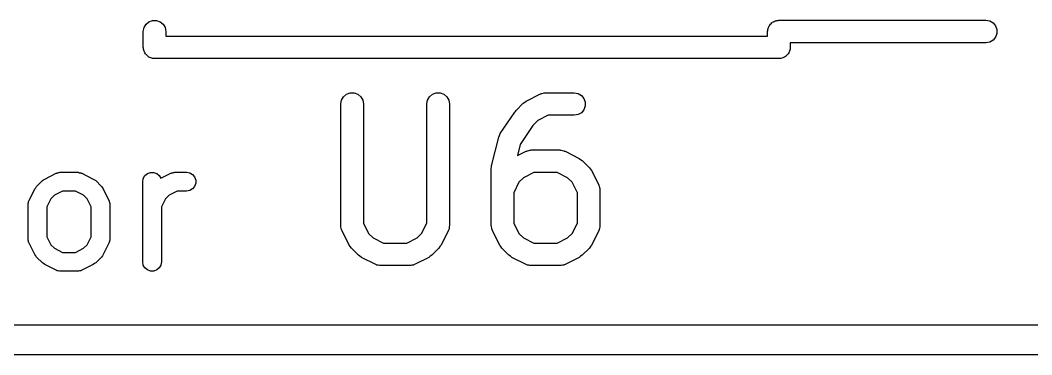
# Model space of a CAD drawing. Extents: x 76 to 227, y -129 to -83.
# Drawn here: x 136.93 to 143.66, y -119.74 to -117.52 of the extents above; entities that cross this region are included whole.
import ezdxf

# ---------------------------------------------------------------- set-up
doc = ezdxf.new("R2010")
doc.units = 0
doc.header["$MEASUREMENT"] = 0
doc.layers.add('BLACK', color=7, linetype='CONTINUOUS')

msp = doc.modelspace()

# ---------------------------------------------------------------- linework, layer by layer
at = {"layer": 'Black'}
for p, q in [((137.768, -117.542), (137.787, -117.525)), ((137.787, -117.525), (137.812, -117.516)), ((137.812, -117.516), (137.838, -117.516)), ((137.838, -117.516), (137.862, -117.525)), ((137.862, -117.525), (137.882, -117.542)), ((141.932, -117.529), (141.938, -117.525)), ((141.938, -117.525), (141.944, -117.523)), ((141.944, -117.523), (141.949, -117.52)), ((141.949, -117.52), (141.956, -117.518)), ((141.956, -117.518), (141.962, -117.516)), ((141.962, -117.516), (141.969, -117.516)), ((141.969, -117.516), (141.975, -117.515)), ((141.975, -117.515), (143.35, -117.515)), ((143.35, -117.515), (143.376, -117.52)), ((143.376, -117.52), (143.398, -117.533)), ((137.75, -117.59), (137.755, -117.564)), ((137.75, -117.695), (137.75, -117.59)), ((137.755, -117.564), (137.768, -117.542)), ((137.882, -117.542), (137.895, -117.564)), ((137.895, -117.564), (137.9, -117.59)), ((137.9, -117.59), (137.9, -117.62)), ((141.9, -117.59), (141.901, -117.584)), ((141.9, -117.62), (141.9, -117.59)), ((141.901, -117.577), (141.903, -117.571)), ((141.901, -117.584), (141.901, -117.577)), ((141.903, -117.571), (141.905, -117.564)), ((141.905, -117.564), (141.908, -117.559)), ((141.908, -117.559), (141.91, -117.552)), ((141.91, -117.552), (141.914, -117.547)), ((141.914, -117.547), (141.918, -117.542)), ((141.918, -117.542), (141.923, -117.538)), ((141.923, -117.538), (141.927, -117.533)), ((141.927, -117.533), (141.932, -117.529)), ((143.398, -117.533), (143.415, -117.552)), ((143.415, -117.552), (143.424, -117.577)), ((143.424, -117.577), (143.424, -117.603)), ((137.9, -117.62), (141.9, -117.62)), ((143.376, -117.66), (143.35, -117.665)), ((143.398, -117.647), (143.376, -117.66)), ((143.415, -117.627), (143.398, -117.647)), ((143.424, -117.603), (143.415, -117.627)), ((137.751, -117.701), (137.75, -117.695)), ((137.751, -117.708), (137.751, -117.701)), ((137.753, -117.714), (137.751, -117.708)), ((137.755, -117.721), (137.753, -117.714)), ((137.758, -117.726), (137.755, -117.721)), ((137.76, -117.733), (137.758, -117.726)), ((142.042, -117.726), (142.04, -117.733)), ((142.045, -117.721), (142.042, -117.726)), ((142.047, -117.714), (142.045, -117.721)), ((142.049, -117.708), (142.047, -117.714)), ((142.05, -117.695), (142.049, -117.701)), ((142.049, -117.701), (142.049, -117.708)), ((143.35, -117.665), (142.05, -117.665)), ((142.05, -117.665), (142.05, -117.695)), ((137.764, -117.738), (137.76, -117.733)), ((137.768, -117.743), (137.764, -117.738)), ((137.773, -117.747), (137.768, -117.743)), ((137.777, -117.752), (137.773, -117.747)), ((137.782, -117.756), (137.777, -117.752)), ((137.787, -117.76), (137.782, -117.756)), ((137.794, -117.762), (137.787, -117.76)), ((137.799, -117.765), (137.794, -117.762)), ((137.806, -117.767), (137.799, -117.765)), ((137.812, -117.769), (137.806, -117.767)), ((137.819, -117.769), (137.812, -117.769)), ((137.825, -117.77), (137.819, -117.769)), ((141.975, -117.77), (137.825, -117.77)), ((141.981, -117.769), (141.975, -117.77)), ((141.988, -117.769), (141.981, -117.769)), ((141.994, -117.767), (141.988, -117.769)), ((142.001, -117.765), (141.994, -117.767)), ((142.006, -117.762), (142.001, -117.765)), ((142.012, -117.76), (142.006, -117.762)), ((142.018, -117.756), (142.012, -117.76)), ((142.023, -117.752), (142.018, -117.756)), ((142.027, -117.747), (142.023, -117.752)), ((142.032, -117.743), (142.027, -117.747)), ((142.036, -117.738), (142.032, -117.743)), ((142.04, -117.733), (142.036, -117.738)), ((140.42, -117.998), (140.424, -117.997)), ((140.424, -117.997), (140.614, -117.997)), ((140.614, -117.997), (140.64, -118.002)), ((139.063, -118.072), (139.068, -118.047)), ((139.068, -118.047), (139.081, -118.024)), ((139.081, -118.024), (139.101, -118.007)), ((139.101, -118.007), (139.125, -117.999)), ((139.125, -117.999), (139.151, -117.999)), ((139.151, -117.999), (139.176, -118.007)), ((139.176, -118.007), (139.196, -118.024)), ((139.196, -118.024), (139.209, -118.047)), ((139.209, -118.047), (139.213, -118.072)), ((139.635, -118.072), (139.639, -118.047)), ((139.639, -118.047), (139.652, -118.024)), ((139.652, -118.024), (139.672, -118.007)), ((139.672, -118.007), (139.696, -117.999)), ((139.696, -117.999), (139.723, -117.999)), ((139.723, -117.999), (139.747, -118.007)), ((139.747, -118.007), (139.767, -118.024)), ((139.767, -118.024), (139.78, -118.047)), ((139.78, -118.047), (139.785, -118.072)), ((140.276, -118.067), (140.285, -118.06)), ((140.285, -118.06), (140.295, -118.053)), ((140.295, -118.053), (140.39, -118.005)), ((140.39, -118.005), (140.394, -118.004)), ((140.394, -118.004), (140.398, -118.002)), ((140.398, -118.002), (140.407, -118)), ((140.407, -118), (140.415, -117.998)), ((140.415, -117.998), (140.42, -117.998)), ((140.64, -118.002), (140.662, -118.015)), ((140.662, -118.015), (140.679, -118.035)), ((140.679, -118.035), (140.688, -118.059)), ((140.688, -118.059), (140.688, -118.085)), ((139.063, -118.882), (139.063, -118.072)), ((139.213, -118.072), (139.213, -118.864)), ((139.635, -118.864), (139.635, -118.072)), ((139.785, -118.072), (139.785, -118.882)), ((140.123, -118.269), (140.219, -118.126)), ((140.219, -118.126), (140.224, -118.121)), ((140.224, -118.121), (140.228, -118.115)), ((140.228, -118.115), (140.276, -118.067)), ((140.662, -118.13), (140.64, -118.143)), ((140.679, -118.11), (140.662, -118.13)), ((140.688, -118.085), (140.679, -118.11)), ((140.373, -118.182), (140.339, -118.215)), ((140.442, -118.147), (140.373, -118.182)), ((140.614, -118.147), (140.442, -118.147)), ((140.64, -118.143), (140.614, -118.147)), ((140.339, -118.215), (140.255, -118.341)), ((140.065, -118.483), (140.113, -118.292)), ((140.113, -118.292), (140.118, -118.281)), ((140.118, -118.281), (140.123, -118.269)), ((140.255, -118.341), (140.237, -118.415)), ((140.237, -118.415), (140.295, -118.386)), ((140.295, -118.386), (140.299, -118.385)), ((140.299, -118.385), (140.303, -118.383)), ((140.303, -118.383), (140.312, -118.381)), ((140.312, -118.381), (140.32, -118.379)), ((140.32, -118.379), (140.324, -118.379)), ((140.324, -118.379), (140.329, -118.378)), ((140.329, -118.378), (140.519, -118.378)), ((140.519, -118.378), (140.523, -118.379)), ((140.523, -118.379), (140.528, -118.379)), ((140.528, -118.379), (140.536, -118.381)), ((140.536, -118.381), (140.545, -118.383)), ((140.545, -118.383), (140.548, -118.385)), ((140.548, -118.385), (140.553, -118.386)), ((140.553, -118.386), (140.648, -118.434)), ((140.648, -118.434), (140.657, -118.441)), ((140.657, -118.441), (140.667, -118.448)), ((140.667, -118.448), (140.715, -118.496)), ((137.095, -118.571), (137.171, -118.533)), ((137.171, -118.533), (137.175, -118.532)), ((137.175, -118.532), (137.178, -118.53)), ((137.178, -118.53), (137.185, -118.529)), ((137.185, -118.529), (137.192, -118.526)), ((137.192, -118.526), (137.195, -118.527)), ((137.195, -118.527), (137.199, -118.526)), ((137.199, -118.526), (137.313, -118.526)), ((137.313, -118.526), (137.317, -118.527)), ((137.317, -118.527), (137.32, -118.526)), ((137.32, -118.526), (137.327, -118.529)), ((137.327, -118.529), (137.335, -118.53)), ((137.335, -118.53), (137.338, -118.532)), ((137.338, -118.532), (137.341, -118.533)), ((137.341, -118.533), (137.417, -118.571)), ((137.761, -118.548), (137.777, -118.534)), ((137.777, -118.534), (137.798, -118.527)), ((137.798, -118.527), (137.819, -118.527)), ((137.819, -118.527), (137.84, -118.534)), ((137.84, -118.534), (137.856, -118.548)), ((137.867, -118.566), (137.933, -118.533)), ((137.933, -118.533), (137.936, -118.532)), ((137.936, -118.532), (137.94, -118.53)), ((137.94, -118.53), (137.947, -118.529)), ((137.947, -118.529), (137.954, -118.526)), ((137.954, -118.526), (137.957, -118.527)), ((137.957, -118.527), (137.961, -118.526)), ((137.961, -118.526), (138.037, -118.526)), ((138.037, -118.526), (138.059, -118.53)), ((138.059, -118.53), (138.077, -118.541)), ((140.063, -118.501), (140.065, -118.492)), ((140.063, -118.882), (140.063, -118.501)), ((140.065, -118.492), (140.065, -118.483)), ((140.346, -118.528), (140.278, -118.563)), ((140.501, -118.528), (140.346, -118.528)), ((140.57, -118.563), (140.501, -118.528)), ((140.715, -118.496), (140.722, -118.505)), ((140.722, -118.505), (140.729, -118.515)), ((140.729, -118.515), (140.777, -118.61)), ((137.041, -118.621), (137.079, -118.582)), ((137.079, -118.582), (137.087, -118.577)), ((137.087, -118.577), (137.095, -118.571)), ((137.417, -118.571), (137.426, -118.577)), ((137.426, -118.577), (137.434, -118.582)), ((137.434, -118.582), (137.472, -118.621)), ((137.746, -118.589), (137.75, -118.567)), ((137.746, -119.122), (137.746, -118.589)), ((137.75, -118.567), (137.761, -118.548)), ((137.856, -118.548), (137.867, -118.566)), ((138.077, -118.541), (138.091, -118.557)), ((138.091, -118.557), (138.099, -118.578)), ((138.099, -118.599), (138.091, -118.62)), ((138.099, -118.578), (138.099, -118.599)), ((140.247, -118.593), (140.213, -118.662)), ((140.278, -118.563), (140.247, -118.593)), ((140.6, -118.593), (140.57, -118.563)), ((140.635, -118.662), (140.6, -118.593)), ((136.991, -118.713), (137.029, -118.637)), ((137.029, -118.637), (137.035, -118.629)), ((137.035, -118.629), (137.041, -118.621)), ((137.214, -118.651), (137.16, -118.678)), ((137.299, -118.651), (137.214, -118.651)), ((137.353, -118.678), (137.299, -118.651)), ((137.472, -118.621), (137.478, -118.629)), ((137.478, -118.629), (137.484, -118.637)), ((137.484, -118.637), (137.522, -118.713)), ((137.976, -118.651), (137.922, -118.678)), ((138.037, -118.651), (137.976, -118.651)), ((138.059, -118.647), (138.037, -118.651)), ((138.077, -118.636), (138.059, -118.647)), ((138.091, -118.62), (138.077, -118.636)), ((140.213, -118.662), (140.213, -118.864)), ((140.635, -118.864), (140.635, -118.662)), ((140.777, -118.61), (140.778, -118.614)), ((140.778, -118.614), (140.78, -118.618)), ((140.78, -118.618), (140.782, -118.627)), ((140.782, -118.627), (140.784, -118.635)), ((140.784, -118.635), (140.784, -118.64)), ((140.784, -118.64), (140.785, -118.644)), ((140.785, -118.644), (140.785, -118.882)), ((136.984, -118.741), (136.985, -118.737)), ((136.985, -118.734), (136.987, -118.727)), ((136.985, -118.737), (136.985, -118.734)), ((136.987, -118.727), (136.988, -118.72)), ((136.988, -118.72), (136.99, -118.716)), ((136.99, -118.716), (136.991, -118.713)), ((137.136, -118.702), (137.109, -118.756)), ((137.16, -118.678), (137.136, -118.702)), ((137.376, -118.702), (137.353, -118.678)), ((137.403, -118.756), (137.376, -118.702)), ((137.522, -118.713), (137.523, -118.716)), ((137.523, -118.716), (137.524, -118.72)), ((137.524, -118.72), (137.526, -118.727)), ((137.526, -118.727), (137.528, -118.734)), ((137.528, -118.734), (137.528, -118.737)), ((137.528, -118.737), (137.528, -118.741)), ((137.898, -118.702), (137.871, -118.756)), ((137.922, -118.678), (137.898, -118.702)), ((136.984, -118.97), (136.984, -118.741)), ((137.109, -118.756), (137.109, -118.955)), ((137.403, -118.955), (137.403, -118.756)), ((137.528, -118.741), (137.528, -118.97)), ((137.871, -118.756), (137.871, -119.122)), ((139.213, -118.864), (139.247, -118.933)), ((139.6, -118.933), (139.635, -118.864)), ((140.213, -118.864), (140.247, -118.933)), ((140.6, -118.933), (140.635, -118.864)), ((139.064, -118.886), (139.063, -118.882)), ((139.064, -118.89), (139.064, -118.886)), ((139.066, -118.899), (139.064, -118.89)), ((139.068, -118.908), (139.066, -118.899)), ((139.07, -118.911), (139.068, -118.908)), ((139.071, -118.915), (139.07, -118.911)), ((139.119, -119.011), (139.071, -118.915)), ((139.247, -118.933), (139.278, -118.963)), ((139.57, -118.963), (139.6, -118.933)), ((139.777, -118.915), (139.729, -119.011)), ((139.778, -118.911), (139.777, -118.915)), ((139.78, -118.908), (139.778, -118.911)), ((139.782, -118.899), (139.78, -118.908)), ((139.784, -118.89), (139.782, -118.899)), ((139.785, -118.882), (139.784, -118.886)), ((139.784, -118.886), (139.784, -118.89)), ((140.064, -118.886), (140.063, -118.882)), ((140.064, -118.89), (140.064, -118.886)), ((140.066, -118.899), (140.064, -118.89)), ((140.068, -118.908), (140.066, -118.899)), ((140.07, -118.911), (140.068, -118.908)), ((140.071, -118.915), (140.07, -118.911)), ((140.119, -119.011), (140.071, -118.915)), ((140.247, -118.933), (140.278, -118.963)), ((140.57, -118.963), (140.6, -118.933)), ((140.777, -118.915), (140.729, -119.011)), ((140.778, -118.911), (140.777, -118.915)), ((140.78, -118.908), (140.778, -118.911)), ((140.782, -118.899), (140.78, -118.908)), ((140.784, -118.89), (140.782, -118.899)), ((140.785, -118.882), (140.784, -118.886)), ((140.784, -118.886), (140.784, -118.89)), ((136.985, -118.973), (136.984, -118.97)), ((136.985, -118.977), (136.985, -118.973)), ((136.987, -118.984), (136.985, -118.977)), ((136.988, -118.991), (136.987, -118.984)), ((136.99, -118.994), (136.988, -118.991)), ((136.991, -118.997), (136.99, -118.994)), ((137.029, -119.074), (136.991, -118.997)), ((137.109, -118.955), (137.136, -119.009)), ((137.376, -119.009), (137.403, -118.955)), ((137.522, -118.997), (137.484, -119.074)), ((137.523, -118.994), (137.522, -118.997)), ((137.524, -118.991), (137.523, -118.994)), ((137.526, -118.984), (137.524, -118.991)), ((137.528, -118.977), (137.526, -118.984)), ((137.528, -118.97), (137.528, -118.973)), ((137.528, -118.973), (137.528, -118.977)), ((139.278, -118.963), (139.346, -118.997)), ((139.346, -118.997), (139.501, -118.997)), ((139.501, -118.997), (139.57, -118.963)), ((140.278, -118.963), (140.346, -118.997)), ((140.346, -118.997), (140.501, -118.997)), ((140.501, -118.997), (140.57, -118.963)), ((137.136, -119.009), (137.16, -119.032)), ((137.16, -119.032), (137.214, -119.059)), ((137.214, -119.059), (137.299, -119.059)), ((137.299, -119.059), (137.353, -119.032)), ((137.353, -119.032), (137.376, -119.009)), ((139.126, -119.02), (139.119, -119.011)), ((139.133, -119.03), (139.126, -119.02)), ((139.18, -119.078), (139.133, -119.03)), ((139.715, -119.03), (139.667, -119.078)), ((139.722, -119.02), (139.715, -119.03)), ((139.729, -119.011), (139.722, -119.02)), ((140.126, -119.02), (140.119, -119.011)), ((140.133, -119.03), (140.126, -119.02)), ((140.18, -119.078), (140.133, -119.03)), ((140.715, -119.03), (140.667, -119.078)), ((140.722, -119.02), (140.715, -119.03)), ((140.729, -119.011), (140.722, -119.02)), ((137.035, -119.082), (137.029, -119.074)), ((137.041, -119.09), (137.035, -119.082)), ((137.079, -119.128), (137.041, -119.09)), ((137.087, -119.134), (137.079, -119.128)), ((137.095, -119.14), (137.087, -119.134)), ((137.171, -119.178), (137.095, -119.14)), ((137.417, -119.14), (137.341, -119.178)), ((137.426, -119.134), (137.417, -119.14)), ((137.434, -119.128), (137.426, -119.134)), ((137.472, -119.09), (137.434, -119.128)), ((137.478, -119.082), (137.472, -119.09)), ((137.484, -119.074), (137.478, -119.082)), ((137.75, -119.143), (137.746, -119.122)), ((137.871, -119.122), (137.867, -119.143)), ((139.19, -119.085), (139.18, -119.078)), ((139.2, -119.092), (139.19, -119.085)), ((139.295, -119.139), (139.2, -119.092)), ((139.299, -119.141), (139.295, -119.139)), ((139.553, -119.139), (139.548, -119.141)), ((139.648, -119.092), (139.553, -119.139)), ((139.657, -119.085), (139.648, -119.092)), ((139.667, -119.078), (139.657, -119.085)), ((140.19, -119.085), (140.18, -119.078)), ((140.2, -119.092), (140.19, -119.085)), ((140.295, -119.139), (140.2, -119.092)), ((140.299, -119.141), (140.295, -119.139)), ((140.553, -119.139), (140.548, -119.141)), ((140.648, -119.092), (140.553, -119.139)), ((140.657, -119.085), (140.648, -119.092)), ((140.667, -119.078), (140.657, -119.085)), ((137.175, -119.179), (137.171, -119.178)), ((137.178, -119.181), (137.175, -119.179)), ((137.185, -119.182), (137.178, -119.181)), ((137.192, -119.184), (137.185, -119.182)), ((137.195, -119.184), (137.192, -119.184)), ((137.199, -119.184), (137.195, -119.184)), ((137.313, -119.184), (137.199, -119.184)), ((137.317, -119.184), (137.313, -119.184)), ((137.32, -119.184), (137.317, -119.184)), ((137.327, -119.182), (137.32, -119.184)), ((137.335, -119.181), (137.327, -119.182)), ((137.338, -119.179), (137.335, -119.181)), ((137.341, -119.178), (137.338, -119.179)), ((137.761, -119.162), (137.75, -119.143)), ((137.777, -119.176), (137.761, -119.162)), ((137.798, -119.183), (137.777, -119.176)), ((137.819, -119.183), (137.798, -119.183)), ((137.84, -119.176), (137.819, -119.183)), ((137.856, -119.162), (137.84, -119.176)), ((137.867, -119.143), (137.856, -119.162)), ((139.303, -119.143), (139.299, -119.141)), ((139.312, -119.144), (139.303, -119.143)), ((139.32, -119.147), (139.312, -119.144)), ((139.324, -119.147), (139.32, -119.147)), ((139.329, -119.147), (139.324, -119.147)), ((139.519, -119.147), (139.329, -119.147)), ((139.523, -119.147), (139.519, -119.147)), ((139.528, -119.147), (139.523, -119.147)), ((139.536, -119.144), (139.528, -119.147)), ((139.545, -119.143), (139.536, -119.144)), ((139.548, -119.141), (139.545, -119.143)), ((140.303, -119.143), (140.299, -119.141)), ((140.312, -119.144), (140.303, -119.143)), ((140.32, -119.147), (140.312, -119.144)), ((140.324, -119.147), (140.32, -119.147)), ((140.329, -119.147), (140.324, -119.147)), ((140.519, -119.147), (140.329, -119.147)), ((140.523, -119.147), (140.519, -119.147)), ((140.528, -119.147), (140.523, -119.147)), ((140.536, -119.144), (140.528, -119.147)), ((140.545, -119.143), (140.536, -119.144)), ((140.548, -119.141), (140.545, -119.143)), ((108.95, -119.54), (152.57, -119.54)), ((152.67, -119.74), (108.85, -119.74))]:
    msp.add_line(p, q, dxfattribs=at)

doc.saveas('drawing.dxf')
